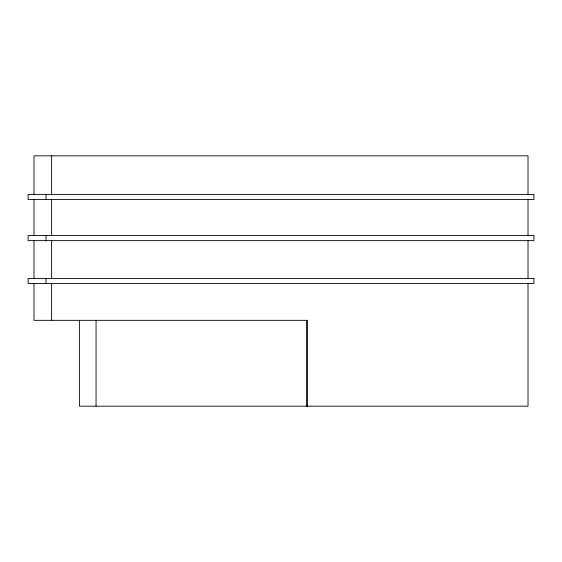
<?xml version="1.0" encoding="UTF-8"?>
<svg xmlns="http://www.w3.org/2000/svg" width="562" height="562" viewBox="0 0 562 562"><rect width="100%" height="100%" fill="white"/><g stroke="black" fill="none" stroke-linecap="round" stroke-linejoin="round"><path stroke-width="0.84" d="M528.02 194.403L528.02 155.829L33.98 155.829L33.98 194.403M528.02 199.51L528.02 235.534M528.02 240.641L528.02 278.443M528.02 283.557L528.02 406.171L79.383 406.171L79.383 320.34M307.54 406.171L307.54 320.34L33.98 320.34L33.98 283.557M306.571 320.34L306.571 406.171M96.053 320.34L96.053 406.171M51.62 155.829L51.62 194.403M51.62 199.51L51.62 235.534M51.62 240.641L51.62 278.443M51.62 283.557L51.62 320.34M45.993 194.403L45.993 199.51M45.993 235.534L45.993 240.641M45.993 278.443L45.993 283.557M33.98 199.51L33.98 235.534M33.98 240.641L33.98 278.443M533.9 194.403L28.1 194.403L28.1 199.51L533.9 199.51L533.9 194.403M533.9 235.534L28.1 235.534L28.1 240.641L533.9 240.641L533.9 235.534M533.9 278.443L28.1 278.443L28.1 283.557L533.9 283.557L533.9 278.443"/></g></svg>
